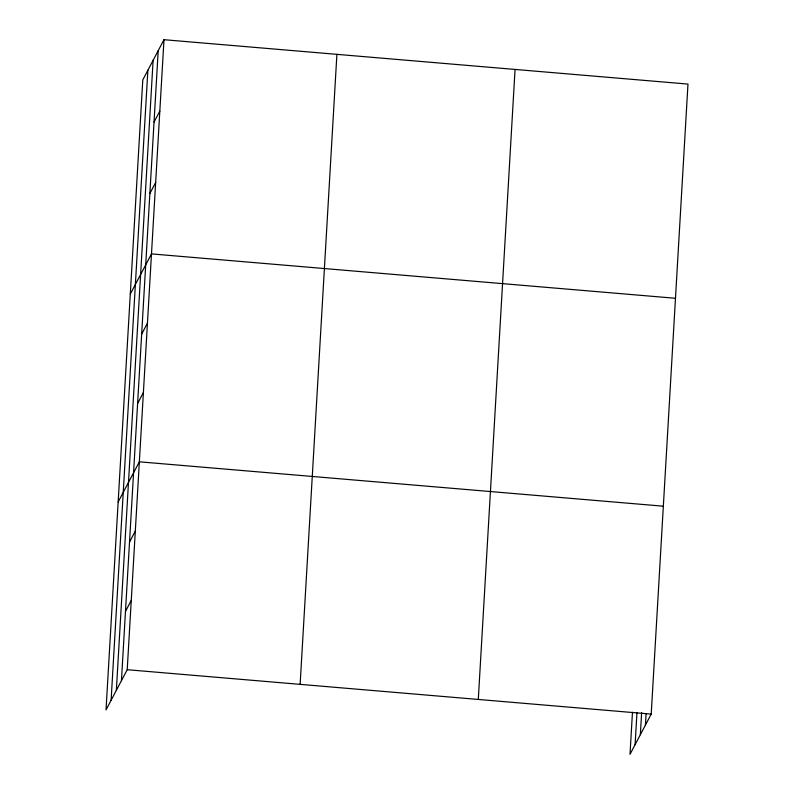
<?xml version="1.0" encoding="UTF-8"?>
<svg xmlns="http://www.w3.org/2000/svg" width="794" height="794" viewBox="0 0 794 794"><rect width="100%" height="100%" fill="white"/><g stroke="black" fill="none" stroke-linecap="round" stroke-linejoin="round"><path stroke-width="1.19" d="M111.11 700.268L147.873 70.259M116.351 690.333L153.113 60.314M121.432 680.686L158.205 50.667M163.991 39.7L142.791 79.896L106.019 709.915L127.219 669.709L163.991 39.7L687.981 84.085L651.209 714.104L630.009 754.3L632.471 712.228M300.132 684.359L336.904 54.349M478.296 699.454L515.058 69.435M635.101 744.653L636.977 712.476M640.341 734.718L641.641 712.436M645.423 725.071L646.078 713.935M154.036 122.078L159.822 111.1M149.868 193.478L155.654 182.501M130.295 294.108L151.485 253.901L675.476 298.286M141.66 334.175L147.446 323.208M137.61 403.481L143.396 392.504M118.157 502.007L139.357 461.81L663.337 506.195M129.521 542.084L135.308 531.107M125.482 611.38L131.268 600.413M127.219 669.709L651.209 714.104"/></g></svg>
